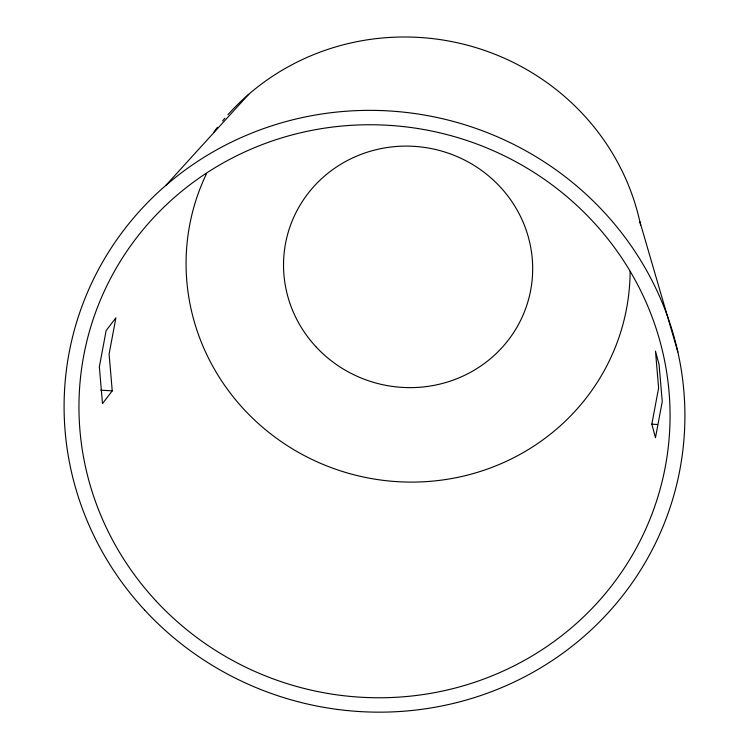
<?xml version="1.0" encoding="UTF-8"?>
<svg xmlns="http://www.w3.org/2000/svg" width="749" height="749" viewBox="0 0 749 749"><rect width="100%" height="100%" fill="white"/><g stroke="black" fill="none" stroke-linecap="round" stroke-linejoin="round"><path stroke-width="1.12" d="M651.836 424.159L658.614 387.991L655.478 351.131L659.101 364.697L662.247 401.548L655.469 437.716L651.836 424.159L657.575 424.505M112.238 390.856L102.491 403.599L99.355 366.813L106.143 330.571L115.898 317.838L109.101 354.08L112.238 390.856L100.778 390.154M165.866 185.387L248.705 94.308M639.861 221.61L677.864 352.011M213.989 131.946A237.555 229.456 13.1 0 1 217.472 127.311M222.584 120.935A237.555 229.456 13.1 0 1 224.85 118.258M227.93 114.737A237.555 229.456 13.1 0 1 467.844 45.315A237.555 229.456 13.1 0 1 640.582 224.981M630.134 271.419A222.416 214.841 13.1 0 1 359.773 476.195A222.416 214.841 13.1 0 1 206.555 173.581M144.66 610.07A310.947 300.349 13.1 0 0 670.102 507.457A310.947 300.349 13.1 0 0 308.738 116.245A310.947 300.349 13.1 0 0 144.66 610.07M155.661 600.558A296.07 285.987 13.1 0 0 655.965 502.86A296.07 285.987 13.1 0 0 311.884 130.354A296.07 285.987 13.1 0 0 155.661 600.558M315.863 346.656A124.783 120.533 13.1 0 0 526.734 305.47A124.783 120.533 13.1 0 0 381.709 148.471A124.783 120.533 13.1 0 0 315.863 346.656"/></g></svg>
